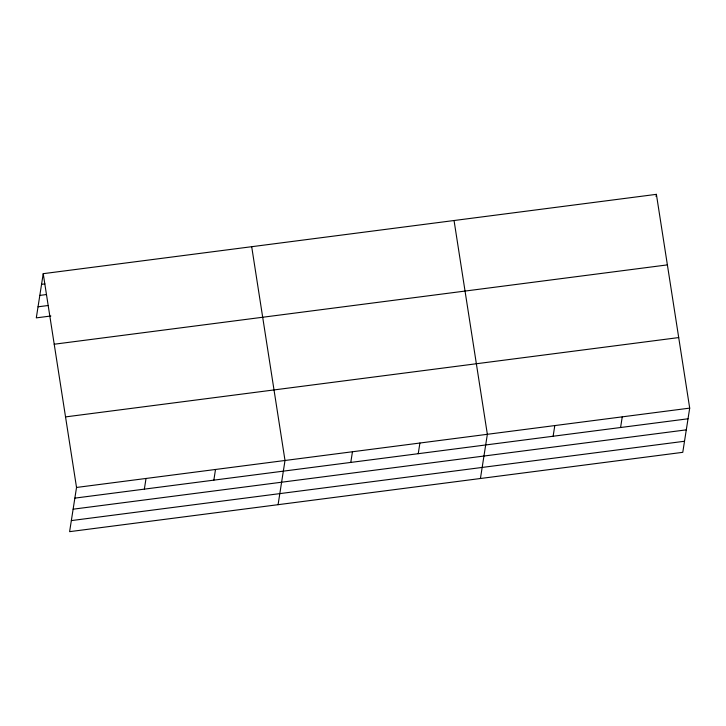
<?xml version="1.0" encoding="UTF-8"?>
<svg xmlns="http://www.w3.org/2000/svg" width="726" height="726" viewBox="0 0 726 726"><rect width="100%" height="100%" fill="white"/><g stroke="black" fill="none" stroke-linecap="round" stroke-linejoin="round"><path stroke-width="1.09" d="M43.224 273.675L76.529 487.455L69.605 531.659L682.776 452.325L689.7 408.121L656.395 194.341L43.224 273.675L36.3 317.879L50.874 315.991M144.356 489.133L146.026 478.47M213.843 480.14L215.513 469.477M278.085 504.688L285.009 460.484L251.695 246.704M350.785 462.417L352.455 451.753M418.24 453.696L419.909 443.032M480.43 478.507L487.355 434.302L454.049 220.522M553.13 436.235L554.8 425.572M656.059 196.474L656.395 194.341M620.585 427.514L622.255 416.851M41.554 284.338L44.912 283.902M39.821 295.409L46.546 294.538M38.033 306.808L48.125 305.51M54.214 344.224L667.385 264.89M65.54 416.905L678.71 337.572M76.529 487.455L689.7 408.121M74.86 498.127L688.03 418.784M73.126 509.189L686.297 429.856M71.339 520.596L684.509 441.254"/></g></svg>
